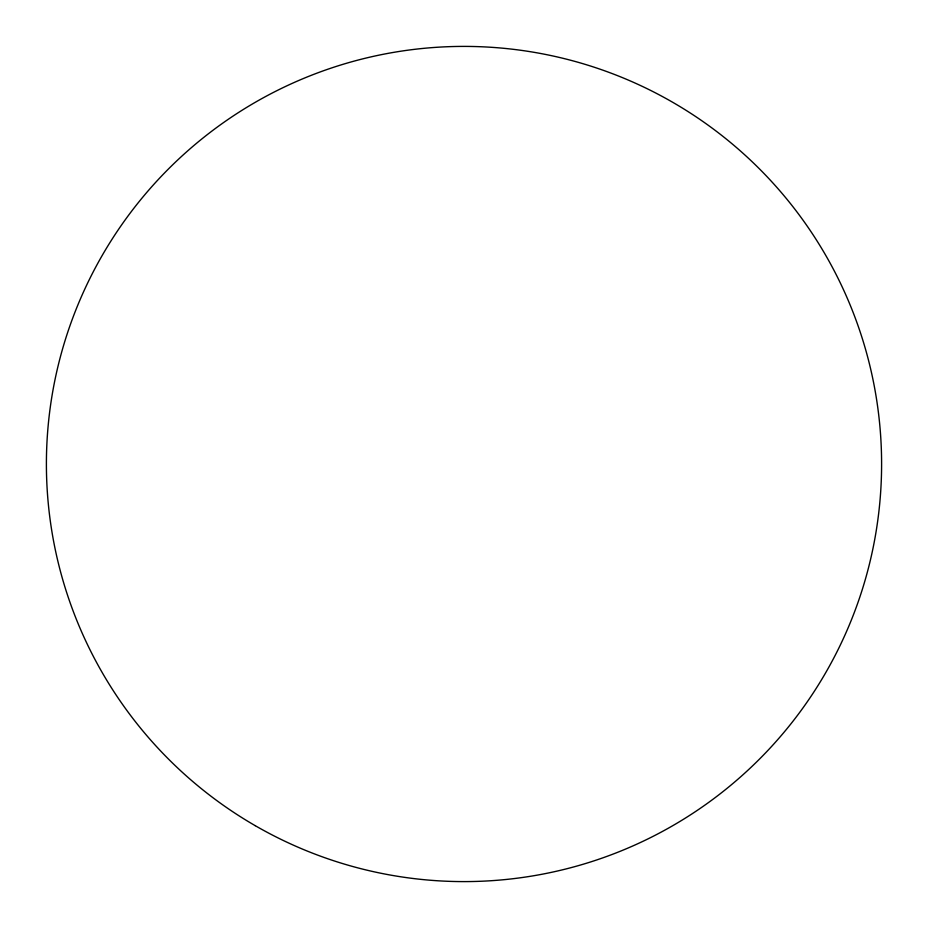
<?xml version="1.0" encoding="UTF-8"?>
<svg xmlns="http://www.w3.org/2000/svg" width="928" height="928" viewBox="0 0 928 928"><rect width="100%" height="100%" fill="white"/><g stroke="black" fill="none" stroke-linecap="round" stroke-linejoin="round"><path stroke-width="1.39" d="M255.2 825.653A417.6 417.6 0 0 0 881.6 464A417.6 417.6 0 0 0 255.2 102.347A417.6 417.6 0 0 0 255.2 825.653"/></g></svg>
